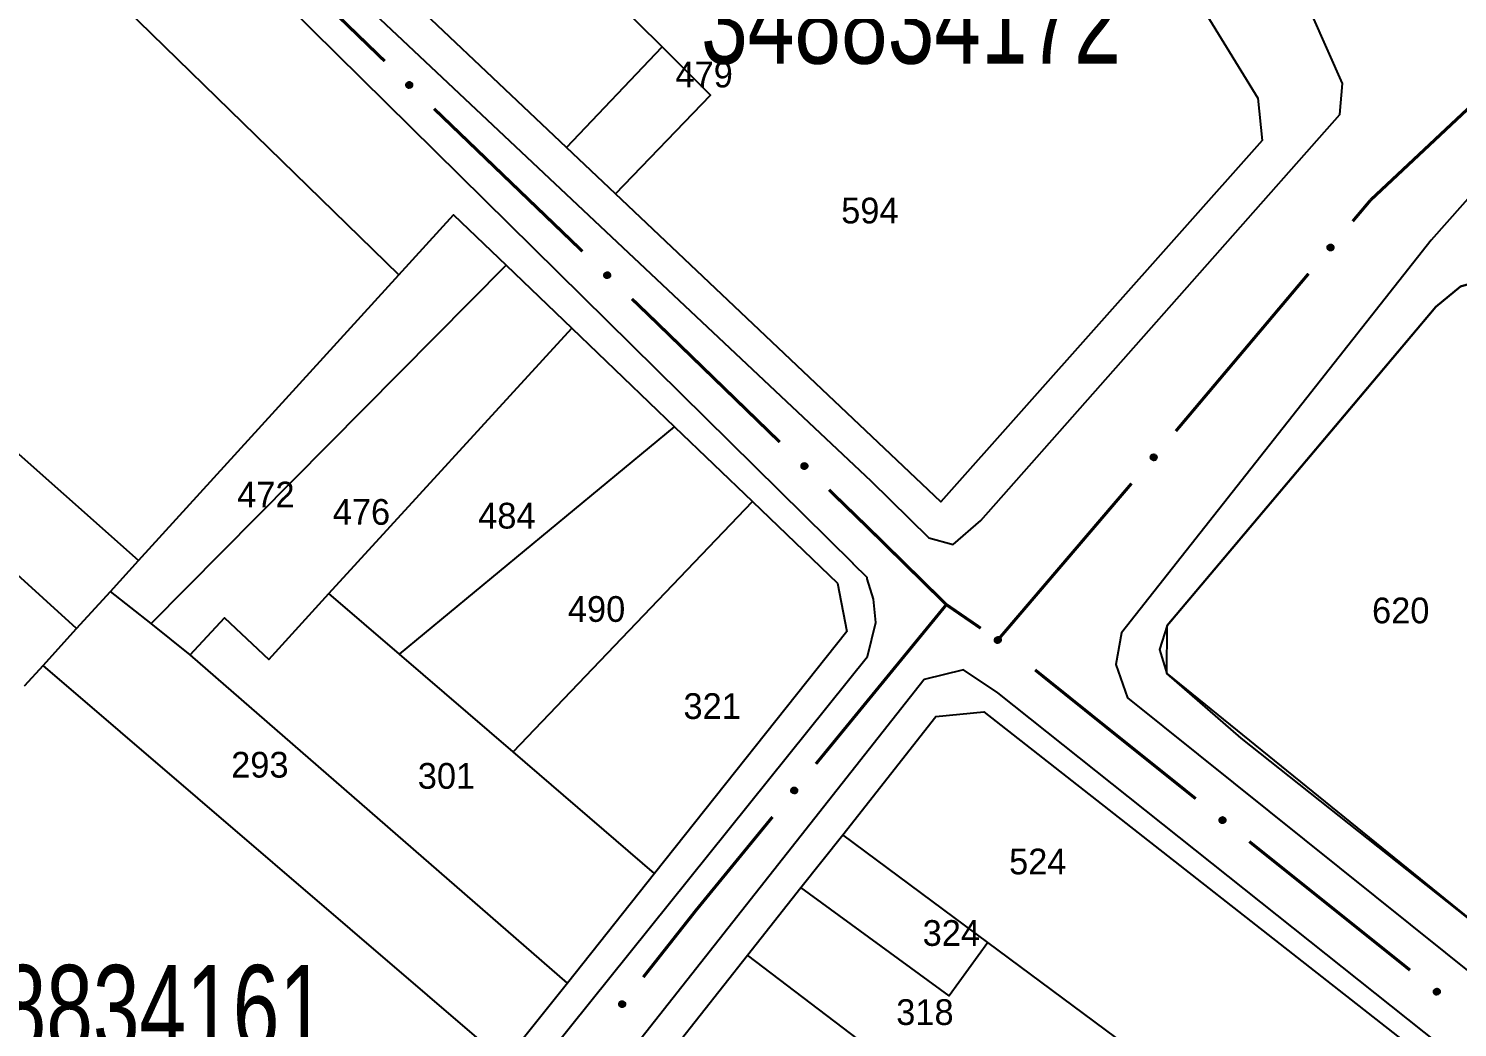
# Model space of a CAD drawing. Extents: x 199577 to 200882, y 4838726 to 4840156.
# Drawn here: x 200395.1 to 200478.4, y 4839402.5 to 4839460.7 of the extents above; entities that cross this region are included whole.
import ezdxf
from ezdxf.enums import TextEntityAlignment as Align

# ---------------------------------------------------------------- set-up
doc = ezdxf.new("R2010")
doc.units = 0
doc.header["$LTSCALE"] = 1.5
doc.header["$MEASUREMENT"] = 0
for name, color, linetype in [('CD_MALHA_LOTES', 7, 'CONTINUOUS'), ('CD_TXT_QUADRA', 2, 'CONTINUOUS'), ('RU-QUADRA', 210, 'CONTINUOUS'), ('SV-EIXO-RUA-PAV', 20, 'CONTINUOUS'), ('SV-RUA-PAVIM', 7, 'CONTINUOUS'), ('Th_NmrPorta', 1, 'CONTINUOUS')]:
    doc.layers.add(name, color=color, linetype=linetype)
doc.styles.add('ARIAL', font='ARIAL.SHX')

msp = doc.modelspace()

# ---------------------------------------------------------------- linework, layer by layer
at = {"layer": 'CD_MALHA_LOTES', "linetype": 'Continuous', "flags": 128}
for points in [[(200455.04, 4839475.81), (200466.78, 4839456.69), (200467.03, 4839454.22), (200448.29, 4839433.16), (200429.33, 4839451.11)], [(200375.38, 4839452.93), (200390.56, 4839468.96), (200393.13, 4839469.34), (200416.69, 4839446.39)], [(200426.48, 4839453.8), (200414.63, 4839465.02)], [(200432.05, 4839459.67), (200429.23, 4839462.47)], [(200426.48, 4839453.8), (200432.05, 4839459.67)], [(200429.33, 4839451.11), (200434.87, 4839456.85), (200432.05, 4839459.67)], [(200429.33, 4839451.11), (200426.48, 4839453.8)], [(200401.52, 4839429.73), (200375.38, 4839452.93)], [(200416.69, 4839446.39), (200419.88, 4839449.89)], [(200419.88, 4839449.89), (200422.95, 4839446.95)], [(200397.9, 4839425.76), (200371.98, 4839449.34)], [(200401.52, 4839429.73), (200416.69, 4839446.39)], [(200402.25, 4839426.07), (200422.95, 4839446.95)], [(200422.95, 4839446.95), (200426.79, 4839443.27)], [(200501.43, 4839435.2), (200484.04, 4839445.64), (200481.15, 4839446.44), (200478.6, 4839445.71), (200477.16, 4839444.52), (200461.5, 4839425.94), (200461.05, 4839424.54), (200461.47, 4839423.15), (200480.66, 4839407.61)], [(200412.62, 4839427.8), (200426.79, 4839443.27)], [(200426.79, 4839443.27), (200432.77, 4839437.53)], [(200416.73, 4839424.27), (200432.77, 4839437.53)], [(200432.77, 4839437.53), (200437.31, 4839433.18)], [(200423.37, 4839418.58), (200437.31, 4839433.18)], [(200437.31, 4839433.18), (200442.28, 4839428.41), (200442.81, 4839425.59), (200431.61, 4839411.49)], [(200399.88, 4839427.93), (200401.52, 4839429.73)], [(200397.9, 4839425.76), (200399.88, 4839427.93)], [(200402.25, 4839426.07), (200399.88, 4839427.93)], [(200404.52, 4839424.23), (200406.53, 4839426.39), (200409.12, 4839423.97), (200412.62, 4839427.8)], [(200416.73, 4839424.27), (200412.62, 4839427.8)], [(200395.95, 4839423.62), (200397.9, 4839425.76)], [(200404.52, 4839424.23), (200402.25, 4839426.07)], [(200426.52, 4839405.09), (200404.52, 4839424.23)], [(200423.37, 4839418.58), (200416.73, 4839424.27)], [(200395.95, 4839423.62), (200394.85, 4839422.41)], [(200422.88, 4839400.52), (200395.95, 4839423.62)], [(200442.58, 4839413.75), (200448, 4839420.63), (200450.81, 4839420.92), (200478.07, 4839399.53)], [(200431.61, 4839411.49), (200423.37, 4839418.58)], [(200440.14, 4839410.67), (200442.58, 4839413.75)], [(200451.03, 4839407.47), (200442.58, 4839413.75)], [(200431.61, 4839411.49), (200426.52, 4839405.09)], [(200437.03, 4839406.73), (200440.14, 4839410.67)], [(200451.03, 4839407.47), (200448.78, 4839404.36), (200440.14, 4839410.67)], [(200471.54, 4839392.25), (200451.03, 4839407.47)], [(200431.5, 4839399.73), (200437.03, 4839406.73)], [(200465.27, 4839385.26), (200437.03, 4839406.73)], [(200426.52, 4839405.09), (200422.88, 4839400.52)]]:
    msp.add_lwpolyline(points, dxfattribs=at)
at = {"layer": 'RU-QUADRA', "linetype": 'Continuous', "flags": 128}
for points in [[(200400.56, 4839480.46), (200408.33, 4839488.83), (200414.63, 4839495.62), (200417.24, 4839498.44), (200421.32, 4839502.83), (200426.15, 4839508.04), (200429.75, 4839511.91), (200432.95, 4839511.82), (200436.22, 4839506.49), (200439.74, 4839500.74), (200441.22, 4839498.34), (200445.42, 4839491.49), (200450.19, 4839483.72), (200451.91, 4839480.92), (200455.04, 4839475.81), (200466.78, 4839456.69), (200467.03, 4839454.22), (200448.29, 4839433.16), (200429.33, 4839451.11), (200426.48, 4839453.8), (200414.63, 4839465.02), (200401.1, 4839477.83)], [(200461.5, 4839425.94), (200472.33, 4839438.79), (200477.16, 4839444.52), (200478.6, 4839445.71), (200481.15, 4839446.44), (200484.04, 4839445.64), (200489.46, 4839442.3), (200501.43, 4839435.2), (200508.08, 4839431.16), (200514.26, 4839426.88), (200515.31, 4839428.58), (200531.2, 4839418.73), (200530.14, 4839417.03), (200536.65, 4839412.46), (200511.85, 4839384.28), (200510.07, 4839384.32), (200505.87, 4839387.65), (200492.51, 4839398.23), (200486.64, 4839402.87), (200480.66, 4839407.61), (200465.81, 4839419.37), (200461.47, 4839423.15)]]:
    msp.add_lwpolyline(points, close=True, dxfattribs=at)
for points in [[(200393.13, 4839469.34), (200416.69, 4839446.39), (200419.88, 4839449.89), (200422.95, 4839446.95), (200426.79, 4839443.27), (200432.77, 4839437.53), (200437.31, 4839433.18), (200442.28, 4839428.41), (200442.81, 4839425.59), (200431.61, 4839411.49), (200426.52, 4839405.09), (200422.88, 4839400.52), (200389.93, 4839359.07)], [(200431.5, 4839399.73), (200437.03, 4839406.73), (200440.14, 4839410.67), (200442.58, 4839413.75), (200448, 4839420.63), (200450.81, 4839420.92), (200478.07, 4839399.53)]]:
    msp.add_lwpolyline(points, dxfattribs=at)
at = {"layer": 'SV-EIXO-RUA-PAV', "const_width": 0.18}
for points in [[(200415.868204, 4839458.846744), (200407.236424, 4839467.182952)], [(200473.35, 4839450.74), (200480.92979, 4839457.846644)], [(200427.400288, 4839447.755721), (200418.74716, 4839456.069768)], [(200472.95699, 4839450.273824), (200473.35, 4839450.74)], [(200472.312432, 4839449.509268), (200472.95699, 4839450.273824)], [(200461.999505, 4839437.276381), (200469.7342, 4839446.451046)], [(200431.33, 4839443.98), (200430.284665, 4839444.984373)], [(200431.725147, 4839443.596931), (200431.33, 4839443.98)], [(200438.905088, 4839436.636439), (200431.725147, 4839443.596931)], [(200444.09, 4839431.61), (200441.777065, 4839433.852242)], [(200451.62, 4839425.1), (200459.415254, 4839434.223267)], [(200444.645447, 4839431.064363), (200444.09, 4839431.61)], [(200448.62, 4839427.16), (200444.645447, 4839431.064363)], [(200448.62, 4839427.16), (200441.014908, 4839417.87762)], [(200448.973276, 4839426.917417), (200448.62, 4839427.16)], [(200450.622001, 4839425.785293), (200448.973276, 4839426.917417)], [(200458.22, 4839419.8), (200453.794912, 4839423.35348)], [(200458.473591, 4839419.597158), (200458.22, 4839419.8)], [(200463.159078, 4839415.84933), (200458.473591, 4839419.597158)], [(200438.479877, 4839414.783494), (200434.043573, 4839409.368772)], [(200474.91, 4839406.45), (200466.282736, 4839413.350778)], [(200434.02, 4839409.34), (200430.946714, 4839405.443291)], [(200434.043573, 4839409.368772), (200434.02, 4839409.34)], [(200475.652131, 4839405.853154), (200474.91, 4839406.45)]]:
    msp.add_lwpolyline(points, dxfattribs=at)
at = {"layer": 'SV-EIXO-RUA-PAV'}
for points in [[(200417.333715, 4839457.27838), (200417.284831, 4839457.276836), (200417.242501, 4839457.285504), (200417.209278, 4839457.302896), (200417.183926, 4839457.32592), (200417.160643, 4839457.352395), (200417.143058, 4839457.384267), (200417.131377, 4839457.423965), (200417.129483, 4839457.472991), (200417.141213, 4839457.51577), (200417.156521, 4839457.549254), (200417.179007, 4839457.577072), (200417.205105, 4839457.599259), (200417.238816, 4839457.616431), (200417.279161, 4839457.627876), (200417.328505, 4839457.628587), (200417.369946, 4839457.619804), (200417.401639, 4839457.602138), (200417.429462, 4839457.579355), (200417.452908, 4839457.552041), (200417.46999, 4839457.520655), (200417.48144, 4839457.480013), (200417.481497, 4839457.431301), (200417.473208, 4839457.38987), (200417.455992, 4839457.357936), (200417.432946, 4839457.33105), (200417.406675, 4839457.307374), (200417.375373, 4839457.288364), (200417.333715, 4839457.27838)], [(200470.846543, 4839447.941259), (200470.841703, 4839447.989927), (200470.847496, 4839448.032745), (200470.862605, 4839448.067067), (200470.883866, 4839448.093914), (200470.90871, 4839448.118931), (200470.939322, 4839448.138626), (200470.978141, 4839448.15296), (200471.026928, 4839448.158158), (200471.070401, 4839448.149342), (200471.104842, 4839448.136328), (200471.134113, 4839448.115771), (200471.158011, 4839448.091229), (200471.177419, 4839448.058754), (200471.191561, 4839448.019273), (200471.1956, 4839447.97009), (200471.189633, 4839447.928151), (200471.174147, 4839447.895337), (200471.153294, 4839447.866041), (200471.127624, 4839447.840805), (200471.097462, 4839447.821644), (200471.057686, 4839447.807477), (200471.009089, 4839447.804134), (200470.967192, 4839447.809607), (200470.93417, 4839447.824629), (200470.905789, 4839447.845808), (200470.880395, 4839447.870421), (200470.859315, 4839447.90037), (200470.846543, 4839447.941259)], [(200428.869816, 4839446.191121), (200428.820936, 4839446.189451), (200428.778585, 4839446.198011), (200428.745316, 4839446.215318), (200428.719906, 4839446.238276), (200428.696555, 4839446.264692), (200428.678888, 4839446.296519), (200428.667105, 4839446.336186), (200428.665086, 4839446.385208), (200428.676706, 4839446.428016), (200428.691928, 4839446.46154), (200428.714342, 4839446.489415), (200428.740384, 4839446.511669), (200428.774051, 4839446.528927), (200428.814366, 4839446.540476), (200428.863709, 4839446.541313), (200428.905171, 4839446.532637), (200428.93691, 4839446.515052), (200428.964791, 4839446.492341), (200428.988307, 4839446.465087), (200429.005469, 4839446.433745), (200429.017024, 4839446.393132), (200429.017205, 4839446.344421), (200429.009023, 4839446.302968), (200428.991889, 4839446.27099), (200428.968912, 4839446.244045), (200428.942702, 4839446.220302), (200428.911448, 4839446.201211), (200428.869816, 4839446.191121)], [(200460.533616, 4839435.708372), (200460.528776, 4839435.75704), (200460.534568, 4839435.799858), (200460.549678, 4839435.834179), (200460.570939, 4839435.861027), (200460.595783, 4839435.886043), (200460.626395, 4839435.905739), (200460.665214, 4839435.920073), (200460.714001, 4839435.925271), (200460.757473, 4839435.916454), (200460.791915, 4839435.903441), (200460.821186, 4839435.882884), (200460.845084, 4839435.858342), (200460.864491, 4839435.825867), (200460.878633, 4839435.786386), (200460.882673, 4839435.737202), (200460.876706, 4839435.695264), (200460.861219, 4839435.66245), (200460.840366, 4839435.633154), (200460.814696, 4839435.607918), (200460.784535, 4839435.588757), (200460.744758, 4839435.57459), (200460.696161, 4839435.571246), (200460.654265, 4839435.57672), (200460.621242, 4839435.591741), (200460.592862, 4839435.612921), (200460.567467, 4839435.637534), (200460.546388, 4839435.667482), (200460.533616, 4839435.708372)], [(200440.367617, 4839435.065295), (200440.31873, 4839435.063843), (200440.276417, 4839435.072592), (200440.243226, 4839435.090047), (200440.217919, 4839435.113119), (200440.194686, 4839435.139638), (200440.177162, 4839435.171544), (200440.165555, 4839435.211263), (200440.163755, 4839435.260293), (200440.175566, 4839435.303049), (200440.190938, 4839435.336505), (200440.213476, 4839435.36428), (200440.239617, 4839435.386417), (200440.27336, 4839435.403525), (200440.313727, 4839435.414893), (200440.363073, 4839435.415511), (200440.404496, 4839435.406649), (200440.436156, 4839435.388923), (200440.463936, 4839435.366087), (200440.48733, 4839435.338728), (200440.504351, 4839435.30731), (200440.515725, 4839435.266647), (200440.515689, 4839435.217935), (200440.507322, 4839435.176519), (200440.490045, 4839435.144618), (200440.466948, 4839435.117775), (200440.440632, 4839435.09415), (200440.409293, 4839435.075199), (200440.367617, 4839435.065295)], [(200451.676132, 4839424.927922), (200451.628178, 4839424.918308), (200451.584998, 4839424.919852), (200451.549354, 4839424.931506), (200451.520542, 4839424.950016), (200451.493198, 4839424.972274), (200451.470581, 4839425.000796), (200451.452491, 4839425.038013), (200451.44251, 4839425.08605), (200451.446999, 4839425.13018), (200451.456554, 4839425.165736), (200451.474126, 4839425.196891), (200451.496193, 4839425.223092), (200451.526597, 4839425.245605), (200451.564492, 4839425.26357), (200451.613038, 4839425.272437), (200451.65536, 4839425.270633), (200451.68954, 4839425.258456), (200451.72075, 4839425.240592), (200451.748393, 4839425.217535), (200451.770433, 4839425.189409), (200451.788452, 4839425.151222), (200451.796569, 4839425.103191), (200451.795252, 4839425.060959), (200451.783558, 4839425.026617), (200451.765279, 4839424.996287), (200451.743288, 4839424.96859), (200451.715564, 4839424.944661), (200451.676132, 4839424.927922)], [(200439.923602, 4839416.371934), (200439.929125, 4839416.323338), (200439.923934, 4839416.280444), (200439.909308, 4839416.245913), (200439.888427, 4839416.21877), (200439.863936, 4839416.193407), (200439.833603, 4839416.173283), (200439.79499, 4839416.158405), (200439.746281, 4839416.152523), (200439.702689, 4839416.160728), (200439.668068, 4839416.173256), (200439.638511, 4839416.193401), (200439.61427, 4839416.217604), (200439.594409, 4839416.249804), (200439.579714, 4839416.289082), (200439.574985, 4839416.338204), (200439.580362, 4839416.380222), (200439.595386, 4839416.41325), (200439.615826, 4839416.442837), (200439.641138, 4839416.468431), (200439.671028, 4839416.488013), (200439.710602, 4839416.502737), (200439.759147, 4839416.506763), (200439.801116, 4839416.501879), (200439.834346, 4839416.487322), (200439.863022, 4839416.466543), (200439.888759, 4839416.442289), (200439.910257, 4839416.41264), (200439.923602, 4839416.371934)], [(200464.764349, 4839414.424342), (200464.715821, 4839414.418249), (200464.672868, 4839414.422936), (200464.638169, 4839414.437156), (200464.610782, 4839414.457717), (200464.585133, 4839414.481908), (200464.564655, 4839414.512003), (200464.549326, 4839414.55044), (200464.542872, 4839414.599076), (200464.550565, 4839414.642762), (200464.562686, 4839414.677527), (200464.582482, 4839414.707319), (200464.6064, 4839414.731841), (200464.638364, 4839414.752079), (200464.677467, 4839414.767234), (200464.726531, 4839414.772539), (200464.768609, 4839414.767656), (200464.801811, 4839414.75302), (200464.831635, 4839414.732929), (200464.857525, 4839414.707918), (200464.877456, 4839414.678261), (200464.892644, 4839414.638862), (200464.897239, 4839414.590367), (200464.892847, 4839414.548344), (200464.878681, 4839414.514945), (200464.85824, 4839414.486028), (200464.83429, 4839414.460008), (200464.804895, 4839414.438163), (200464.764349, 4839414.424342)], [(200477.253622, 4839404.423919), (200477.205078, 4839404.417955), (200477.162138, 4839404.422756), (200477.127476, 4839404.437068), (200477.100144, 4839404.457702), (200477.07456, 4839404.481961), (200477.054161, 4839404.512109), (200477.038933, 4839404.550586), (200477.032609, 4839404.59924), (200477.040417, 4839404.642905), (200477.052631, 4839404.677638), (200477.072505, 4839404.707377), (200477.096488, 4839404.731836), (200477.128506, 4839404.751989), (200477.167649, 4839404.76704), (200477.216726, 4839404.772216), (200477.258791, 4839404.767221), (200477.291954, 4839404.752497), (200477.321725, 4839404.732327), (200477.347548, 4839404.707248), (200477.367401, 4839404.677538), (200477.382484, 4839404.638099), (200477.386951, 4839404.589592), (200477.382448, 4839404.547581), (200477.368194, 4839404.514219), (200477.347676, 4839404.485357), (200477.323657, 4839404.4594), (200477.294204, 4839404.437633), (200477.253622, 4839404.423919)], [(200429.883596, 4839403.917572), (200429.890021, 4839403.869088), (200429.88563, 4839403.826104), (200429.871648, 4839403.791307), (200429.851275, 4839403.76378), (200429.82726, 4839403.737966), (200429.797307, 4839403.717282), (200429.758977, 4839403.701689), (200429.710385, 4839403.694902), (200429.666648, 4839403.702295), (200429.631801, 4839403.714177), (200429.601874, 4839403.733768), (200429.577188, 4839403.757517), (200429.556731, 4839403.789342), (200429.541308, 4839403.82834), (200429.535666, 4839403.877366), (200429.540261, 4839403.919476), (200429.554668, 4839403.952778), (200429.574554, 4839403.98274), (200429.599387, 4839404.0088), (200429.628907, 4839404.028934), (200429.6682, 4839404.044392), (200429.716662, 4839404.04932), (200429.758715, 4839404.045217), (200429.79221, 4839404.031281), (200429.821267, 4839404.011039), (200429.847451, 4839403.987267), (200429.869497, 4839403.958023), (200429.883596, 4839403.917572)]]:
    msp.add_lwpolyline(points, close=True, dxfattribs=at)
for points in [[(200417.375373, 4839457.288364), (200417.129483, 4839457.472991)], [(200417.333715, 4839457.27838), (200417.131377, 4839457.423965)], [(200417.355188, 4839457.28525), (200417.134272, 4839457.447383)], [(200417.38772, 4839457.301256), (200417.138339, 4839457.490879)], [(200417.406675, 4839457.307374), (200417.141213, 4839457.51577)], [(200417.307053, 4839457.278621), (200417.14283, 4839457.399282)], [(200417.284831, 4839457.276836), (200417.143058, 4839457.384267)], [(200417.416325, 4839457.321055), (200417.151207, 4839457.527774)], [(200417.432946, 4839457.33105), (200417.156521, 4839457.549254)], [(200417.260679, 4839457.281673), (200417.158904, 4839457.362891)], [(200417.242501, 4839457.285504), (200417.160643, 4839457.352395)], [(200417.4429, 4839457.346608), (200417.170844, 4839457.563821)], [(200417.455992, 4839457.357936), (200417.179007, 4839457.577072)], [(200417.462638, 4839457.376867), (200417.194575, 4839457.58643)], [(200417.473208, 4839457.38987), (200417.205105, 4839457.599259)], [(200417.476487, 4839457.412814), (200417.226092, 4839457.605314)], [(200417.481497, 4839457.431301), (200417.238816, 4839457.616431)], [(200417.477644, 4839457.457224), (200417.261534, 4839457.620406)], [(200417.48144, 4839457.480013), (200417.279161, 4839457.627876)], [(200417.470101, 4839457.502448), (200417.309736, 4839457.623176)], [(200417.46999, 4839457.520655), (200417.328505, 4839457.628587)], [(200417.457886, 4839457.538906), (200417.35418, 4839457.62009)], [(200417.452908, 4839457.552041), (200417.369946, 4839457.619804)], [(200470.841703, 4839447.989927), (200470.939322, 4839448.138626)], [(200470.8449, 4839448.01435), (200470.919064, 4839448.121374)], [(200470.844984, 4839447.967876), (200470.954287, 4839448.139868)], [(200470.846543, 4839447.941259), (200470.978141, 4839448.15296)], [(200470.847496, 4839448.032745), (200470.90871, 4839448.118931)], [(200470.854846, 4839447.920298), (200471.001701, 4839448.151652)], [(200470.859315, 4839447.90037), (200471.026928, 4839448.158158)], [(200470.873012, 4839447.888921), (200471.045373, 4839448.150529)], [(200470.880395, 4839447.870421), (200471.070401, 4839448.149342)], [(200470.894695, 4839447.861717), (200471.083052, 4839448.140181)], [(200470.905789, 4839447.845808), (200471.104842, 4839448.136328)], [(200470.921984, 4839447.836927), (200471.120342, 4839448.123021)], [(200470.93417, 4839447.824629), (200471.134113, 4839448.115771)], [(200470.953506, 4839447.819276), (200471.144501, 4839448.10087)], [(200470.967192, 4839447.809607), (200471.158011, 4839448.091229)], [(200470.990305, 4839447.807884), (200471.165469, 4839448.0707)], [(200471.009089, 4839447.804134), (200471.177419, 4839448.058754)], [(200471.034692, 4839447.809727), (200471.182919, 4839448.036356)], [(200471.057686, 4839447.807477), (200471.191561, 4839448.019273)], [(200471.079304, 4839447.820305), (200471.188935, 4839447.988451)], [(200471.097462, 4839447.821644), (200471.1956, 4839447.97009)], [(200471.114854, 4839447.834952), (200471.188855, 4839447.9439)], [(200471.127624, 4839447.840805), (200471.189633, 4839447.928151)], [(200428.911448, 4839446.201211), (200428.665086, 4839446.385208)], [(200428.869816, 4839446.191121), (200428.667105, 4839446.336186)], [(200428.891272, 4839446.198046), (200428.66994, 4839446.359612)], [(200428.923762, 4839446.214136), (200428.673896, 4839446.403119)], [(200428.942702, 4839446.220302), (200428.676706, 4839446.428016)], [(200428.952316, 4839446.234008), (200428.686669, 4839446.440046)], [(200428.968912, 4839446.244045), (200428.691928, 4839446.46154)], [(200428.978826, 4839446.259629), (200428.706214, 4839446.476144)], [(200428.991889, 4839446.27099), (200428.714342, 4839446.489415)], [(200428.998486, 4839446.289938), (200428.729887, 4839446.498813)], [(200429.009023, 4839446.302968), (200428.740384, 4839446.511669)], [(200429.012243, 4839446.32592), (200428.761355, 4839446.517778)], [(200429.017205, 4839446.344421), (200428.774051, 4839446.528927)], [(200429.013286, 4839446.370334), (200428.796758, 4839446.532961)], [(200429.017024, 4839446.393132), (200428.814366, 4839446.540476)], [(200429.005627, 4839446.415538), (200428.844953, 4839446.535854)], [(200429.005469, 4839446.433745), (200428.863709, 4839446.541313)], [(200428.993318, 4839446.451964), (200428.889405, 4839446.532883)], [(200428.988307, 4839446.465087), (200428.905171, 4839446.532637)], [(200428.843154, 4839446.191294), (200428.678621, 4839446.311533)], [(200428.820936, 4839446.189451), (200428.678888, 4839446.296519)], [(200428.796772, 4839446.194227), (200428.694789, 4839446.275184)], [(200428.778585, 4839446.198011), (200428.696555, 4839446.264692)], [(200460.528776, 4839435.75704), (200460.626395, 4839435.905739)], [(200460.531973, 4839435.781463), (200460.606137, 4839435.888487)], [(200460.532057, 4839435.734989), (200460.64136, 4839435.90698)], [(200460.533616, 4839435.708372), (200460.665214, 4839435.920073)], [(200460.534568, 4839435.799858), (200460.595783, 4839435.886043)], [(200460.541919, 4839435.687411), (200460.688774, 4839435.918765)], [(200460.546388, 4839435.667482), (200460.714001, 4839435.925271)], [(200460.560084, 4839435.656034), (200460.732446, 4839435.917642)], [(200460.567467, 4839435.637534), (200460.757473, 4839435.916454)], [(200460.581768, 4839435.628829), (200460.770124, 4839435.907294)], [(200460.592862, 4839435.612921), (200460.791915, 4839435.903441)], [(200460.609056, 4839435.604039), (200460.807415, 4839435.890134)], [(200460.621242, 4839435.591741), (200460.821186, 4839435.882884)], [(200460.640579, 4839435.586388), (200460.831573, 4839435.867982)], [(200460.654265, 4839435.57672), (200460.845084, 4839435.858342)], [(200460.677378, 4839435.574997), (200460.852541, 4839435.837812)], [(200460.696161, 4839435.571246), (200460.864491, 4839435.825867)], [(200460.721765, 4839435.57684), (200460.869991, 4839435.803469)], [(200460.744758, 4839435.57459), (200460.878633, 4839435.786386)], [(200460.766377, 4839435.587417), (200460.876008, 4839435.755564)], [(200460.784535, 4839435.588757), (200460.882673, 4839435.737202)], [(200460.801927, 4839435.602065), (200460.875928, 4839435.711013)], [(200460.814696, 4839435.607918), (200460.876706, 4839435.695264)], [(200440.409293, 4839435.075199), (200440.163755, 4839435.260293)], [(200440.367617, 4839435.065295), (200440.165555, 4839435.211263)], [(200440.389103, 4839435.072123), (200440.168495, 4839435.234676)], [(200440.421665, 4839435.088068), (200440.172645, 4839435.278164)], [(200440.440632, 4839435.09415), (200440.175566, 4839435.303049)], [(200440.340955, 4839435.065586), (200440.176962, 4839435.186558)], [(200440.31873, 4839435.063843), (200440.177162, 4839435.171544)], [(200440.450308, 4839435.107812), (200440.185582, 4839435.315034)], [(200440.466948, 4839435.117775), (200440.190938, 4839435.336505)], [(200440.294588, 4839435.068726), (200440.192966, 4839435.150137)], [(200440.276417, 4839435.072592), (200440.194686, 4839435.139638)], [(200440.476931, 4839435.133315), (200440.205288, 4839435.351044)], [(200440.490045, 4839435.144618), (200440.213476, 4839435.36428)], [(200440.496727, 4839435.163536), (200440.229063, 4839435.373608)], [(200440.507322, 4839435.176519), (200440.239617, 4839435.386417)], [(200440.510644, 4839435.199457), (200440.260615, 4839435.392432)], [(200440.515689, 4839435.217935), (200440.27336, 4839435.403525)], [(200440.511885, 4839435.243865), (200440.296086, 4839435.407457)], [(200440.515725, 4839435.266647), (200440.313727, 4839435.414893)], [(200440.504428, 4839435.289103), (200440.344293, 4839435.410135)], [(200440.504351, 4839435.30731), (200440.363073, 4839435.415511)], [(200440.492282, 4839435.325584), (200440.388731, 4839435.406965)], [(200440.48733, 4839435.338728), (200440.404496, 4839435.406649)], [(200451.715564, 4839424.944661), (200451.44251, 4839425.08605)], [(200451.743288, 4839424.96859), (200451.446999, 4839425.13018)], [(200451.725607, 4839424.95942), (200451.448284, 4839425.105157)], [(200451.696173, 4839424.93825), (200451.451471, 4839425.061587)], [(200451.676132, 4839424.927922), (200451.452491, 4839425.038013)], [(200451.750541, 4839424.983679), (200451.454868, 4839425.143672)], [(200451.765279, 4839424.996287), (200451.456554, 4839425.165736)], [(200451.649799, 4839424.923747), (200451.467871, 4839425.015565)], [(200451.772521, 4839425.013278), (200451.468269, 4839425.182472)], [(200451.628178, 4839424.918308), (200451.470581, 4839425.000796)], [(200451.783558, 4839425.026617), (200451.474126, 4839425.196891)], [(200451.786979, 4839425.046386), (200451.487931, 4839425.208696)], [(200451.603559, 4839424.919082), (200451.489746, 4839424.982337)], [(200451.584998, 4839424.919852), (200451.493198, 4839424.972274)], [(200451.795252, 4839425.060959), (200451.496193, 4839425.223092)], [(200451.794688, 4839425.084129), (200451.515888, 4839425.232536)], [(200451.796569, 4839425.103191), (200451.526597, 4839425.245605)], [(200451.788479, 4839425.128119), (200451.548344, 4839425.253286)], [(200451.788452, 4839425.151222), (200451.564492, 4839425.26357)], [(200451.773556, 4839425.171471), (200451.595423, 4839425.263995)], [(200451.770433, 4839425.189409), (200451.613038, 4839425.272437)], [(200451.755476, 4839425.205404), (200451.639765, 4839425.268307)], [(200451.748393, 4839425.217535), (200451.65536, 4839425.270633)], [(200439.671028, 4839416.488013), (200439.574985, 4839416.338204)], [(200439.710602, 4839416.502737), (200439.579714, 4839416.289082)], [(200439.641138, 4839416.468431), (200439.580362, 4839416.380222)], [(200439.653824, 4839416.474462), (200439.581361, 4839416.364486)], [(200439.689165, 4839416.489608), (200439.581907, 4839416.319938)], [(200439.733624, 4839416.500811), (200439.588595, 4839416.272122)], [(200439.759147, 4839416.506763), (200439.594409, 4839416.249804)], [(200439.777981, 4839416.503277), (200439.606526, 4839416.238027)], [(200439.801116, 4839416.501879), (200439.61427, 4839416.217604)], [(200439.814937, 4839416.492403), (200439.627915, 4839416.208155)], [(200439.834346, 4839416.487322), (200439.638511, 4839416.193401)], [(200439.846704, 4839416.475197), (200439.652383, 4839416.186345)], [(200439.863022, 4839416.466543), (200439.668068, 4839416.173256)], [(200439.874338, 4839416.450792), (200439.68991, 4839416.16971)], [(200439.888759, 4839416.442289), (200439.702689, 4839416.160728)], [(200439.896401, 4839416.423895), (200439.727731, 4839416.159892)], [(200439.910257, 4839416.41264), (200439.746281, 4839416.152523)], [(200439.915006, 4839416.392776), (200439.771414, 4839416.159383)], [(200439.923602, 4839416.371934), (200439.79499, 4839416.158405)], [(200439.925535, 4839416.345342), (200439.818658, 4839416.171832)], [(200439.929125, 4839416.323338), (200439.833603, 4839416.173283)], [(200439.926272, 4839416.298873), (200439.853617, 4839416.190818)], [(200439.923934, 4839416.280444), (200439.863936, 4839416.193407)], [(200464.85824, 4839414.486028), (200464.562686, 4839414.677527)], [(200464.866702, 4839414.502446), (200464.57559, 4839414.693365)], [(200464.878681, 4839414.514945), (200464.582482, 4839414.707319)], [(200464.883534, 4839414.534413), (200464.597111, 4839414.718086)], [(200464.892847, 4839414.548344), (200464.6064, 4839414.731841)], [(200464.893974, 4839414.571494), (200464.626731, 4839414.739825)], [(200464.897239, 4839414.590367), (200464.638364, 4839414.752079)], [(200464.890987, 4839414.615819), (200464.660613, 4839414.758154)], [(200464.892644, 4839414.638862), (200464.677467, 4839414.767234)], [(200464.879263, 4839414.660143), (200464.708347, 4839414.765403)], [(200464.877456, 4839414.678261), (200464.726531, 4839414.772539)], [(200464.863704, 4839414.695304), (200464.752886, 4839414.766472)], [(200464.857525, 4839414.707918), (200464.768609, 4839414.767656)], [(200464.804895, 4839414.438163), (200464.542872, 4839414.599076)], [(200464.764349, 4839414.424342), (200464.549326, 4839414.55044)], [(200464.815987, 4839414.45215), (200464.550023, 4839414.617712)], [(200464.785088, 4839414.433182), (200464.550026, 4839414.574026)], [(200464.83429, 4839414.460008), (200464.550565, 4839414.642762)], [(200464.842623, 4839414.474528), (200464.559397, 4839414.655645)], [(200464.737781, 4839414.422097), (200464.563029, 4839414.526931)], [(200464.715821, 4839414.418249), (200464.564655, 4839414.512003)], [(200464.691324, 4839414.420815), (200464.582424, 4839414.492197)], [(200464.672868, 4839414.422936), (200464.585133, 4839414.481908)], [(200477.347676, 4839404.485357), (200477.052631, 4839404.677638)], [(200477.356181, 4839404.501752), (200477.065576, 4839404.693441)], [(200477.368194, 4839404.514219), (200477.072505, 4839404.707377)], [(200477.373099, 4839404.533674), (200477.087163, 4839404.718106)], [(200477.382448, 4839404.547581), (200477.096488, 4839404.731836)], [(200477.383636, 4839404.570727), (200477.11684, 4839404.739766)], [(200477.386951, 4839404.589592), (200477.128506, 4839404.751989)], [(200477.380767, 4839404.61506), (200477.15077, 4839404.758005)], [(200477.382484, 4839404.638099), (200477.167649, 4839404.76704)], [(200477.36916, 4839404.659415), (200477.198524, 4839404.765128)], [(200477.367401, 4839404.677538), (200477.216726, 4839404.772216)], [(200477.353695, 4839404.694617), (200477.243065, 4839404.766079)], [(200477.347548, 4839404.707248), (200477.258791, 4839404.767221)], [(200429.628907, 4839404.028934), (200429.535666, 4839403.877366)], [(200429.599387, 4839404.0088), (200429.540261, 4839403.919476)], [(200429.6682, 4839404.044392), (200429.541308, 4839403.82834)], [(200429.611958, 4839404.015066), (200429.541552, 4839403.903762)], [(200429.647011, 4839404.030866), (200429.542927, 4839403.859232)], [(200429.691254, 4839404.042894), (200429.550503, 4839403.811548)], [(200429.716662, 4839404.04932), (200429.556731, 4839403.789342)], [(200429.735558, 4839404.046185), (200429.569065, 4839403.777793)], [(200429.758715, 4839404.045217), (200429.577188, 4839403.757517)], [(200429.772709, 4839404.036), (200429.591006, 4839403.748323)], [(200429.79221, 4839404.031281), (200429.601874, 4839403.733768)], [(200429.804791, 4839404.019387), (200429.615875, 4839403.726971)], [(200429.821267, 4839404.011039), (200429.631801, 4839403.714177)], [(200429.832874, 4839403.995501), (200429.653705, 4839403.711038)], [(200429.847451, 4839403.987267), (200429.666648, 4839403.702295)], [(200429.855434, 4839403.969019), (200429.691701, 4839403.701924)], [(200429.869497, 4839403.958023), (200429.710385, 4839403.694902)], [(200429.874614, 4839403.938251), (200429.735386, 4839403.702227)], [(200429.883596, 4839403.917572), (200429.758977, 4839403.701689)], [(200429.886023, 4839403.89102), (200429.782391, 4839403.715553)], [(200429.890021, 4839403.869088), (200429.797307, 4839403.717282)], [(200429.887624, 4839403.844574), (200429.816991, 4839403.735186)], [(200477.294204, 4839404.437633), (200477.032609, 4839404.59924)], [(200477.253622, 4839404.423919), (200477.038933, 4839404.550586)], [(200477.274385, 4839404.432705), (200477.039696, 4839404.57417)], [(200477.305333, 4839404.451591), (200477.039809, 4839404.617856)], [(200477.323657, 4839404.4594), (200477.040417, 4839404.642905)], [(200477.332029, 4839404.473898), (200477.049283, 4839404.655764)], [(200477.227048, 4839404.421745), (200477.052574, 4839404.527041)], [(200477.205078, 4839404.417955), (200477.054161, 4839404.512109)], [(200477.180588, 4839404.420586), (200477.071877, 4839404.492256)], [(200477.162138, 4839404.422756), (200477.07456, 4839404.481961)], [(200429.88563, 4839403.826104), (200429.82726, 4839403.737966)]]:
    msp.add_lwpolyline(points, dxfattribs=at)
at = {"layer": 'SV-RUA-PAVIM', "linetype": 'Continuous'}
for points in [[(200444.22, 4839434.38, 12.58), (200447.59, 4839431.05, 12.57), (200449.02, 4839430.67, 12.53), (200450.62, 4839432.06, 12.55), (200471.57, 4839455.73, 12.55), (200471.71, 4839457.53, 12.77), (200469.96, 4839461.48, 12.77), (200469.95, 4839461.43, 12.77), (200464.01, 4839471.46, 13.33), (200449.18, 4839494.86, 13.74), (200437.23, 4839515.22, 13.74), (200435.02, 4839517.26, 13.74), (200434.99, 4839517.26, 13.74), (200430.52, 4839517.12, 13.74), (200408.1, 4839491.73, 13.27), (200398.5, 4839480.6, 12.88), (200398.05, 4839479.27, 12.88), (200398.16, 4839477.72, 12.88)], [(200506.67, 4839383.67, 11.32), (200509.04, 4839381.62, 11.32), (200510.6, 4839381.74, 11.32), (200512.33, 4839382.86, 11.32), (200541.24, 4839414.58, 11.32), (200541.55, 4839415.74, 11.93), (200541.49, 4839416.67, 11.93), (200541.11, 4839418.46, 11.69), (200490.15, 4839451.35, 12.09), (200485.86, 4839453.04, 12.09), (200482.95, 4839452.97, 12.45), (200480.38, 4839452.36, 12.53), (200476.88, 4839448.41, 12.53), (200458.83, 4839425.51, 12.53), (200458.51, 4839423.67, 12.53), (200459.19, 4839421.72, 12.53)], [(200500.11, 4839369.41, 10.84), (200507.14, 4839376.47, 10.84), (200507.14, 4839377.84, 10.84), (200451.62, 4839422.02, 11.55), (200449.62, 4839423.35, 11.55), (200447.33, 4839422.8, 11.55), (200405.01, 4839369.15, 9.78), (200380.76, 4839338.69, 9.78), (200380.7, 4839337.07, 9.78), (200380.66, 4839335.48, 9.78), (200381.78, 4839334.28, 9.78), (200420.88, 4839294.99, 8.01), (200426.27, 4839289.71, 8.01), (200447.92, 4839313.04, 8.09), (200486.2, 4839354.07, 9.42)]]:
    msp.add_polyline3d(points, close=True, dxfattribs=at)
msp.add_polyline3d([(200378.13, 4839342.09, 9.31), (200444.02, 4839424.13, 11.84), (200444.51, 4839426.11, 11.84), (200444.37, 4839427.48, 11.84), (200444.01, 4839428.66, 11.84), (200444, 4839428.74, 11.84), (200443.18, 4839429.53, 11.84), (200443.18, 4839429.55, 11.84), (200408.78, 4839463.5, 12.54), (200396.71, 4839475.32, 12.54), (200395.67, 4839475.74, 12.64), (200395.66, 4839475.74, 12.64), (200394.93, 4839475.68, 12.64)], dxfattribs=at)

# ---------------------------------------------------------------- texts
at = {"layer": 'CD_TXT_QUADRA', "style": 'ARIAL', "width": 0.7}
for s, p in [('348834172', (200434.32, 4839458.7)), ('348834161', (200387.98, 4839401.15))]:
    msp.add_text(s, height=5, dxfattribs=at).set_placement(p)
at = {"layer": 'Th_NmrPorta', "color": 1}
for s, p in [('479', (200432.822437, 4839458.059993)), ('594', (200442.486696, 4839450.133078)), ('472', (200407.269906, 4839433.575842)), ('476', (200412.839906, 4839432.565842)), ('484', (200421.319906, 4839432.345842)), ('490', (200426.549906, 4839426.905842)), ('620', (200473.438585, 4839426.820992)), ('321', (200433.289906, 4839421.245842)), ('293', (200406.918493, 4839417.827463)), ('301', (200417.798493, 4839417.177463)), ('524', (200452.276106, 4839412.187385)), ('324', (200447.236106, 4839408.017385)), ('318', (200445.696106, 4839403.407385))]:
    msp.add_text(s, height=1.5, dxfattribs=at).set_placement(p, align=Align.MIDDLE_LEFT)

doc.saveas('drawing.dxf')
